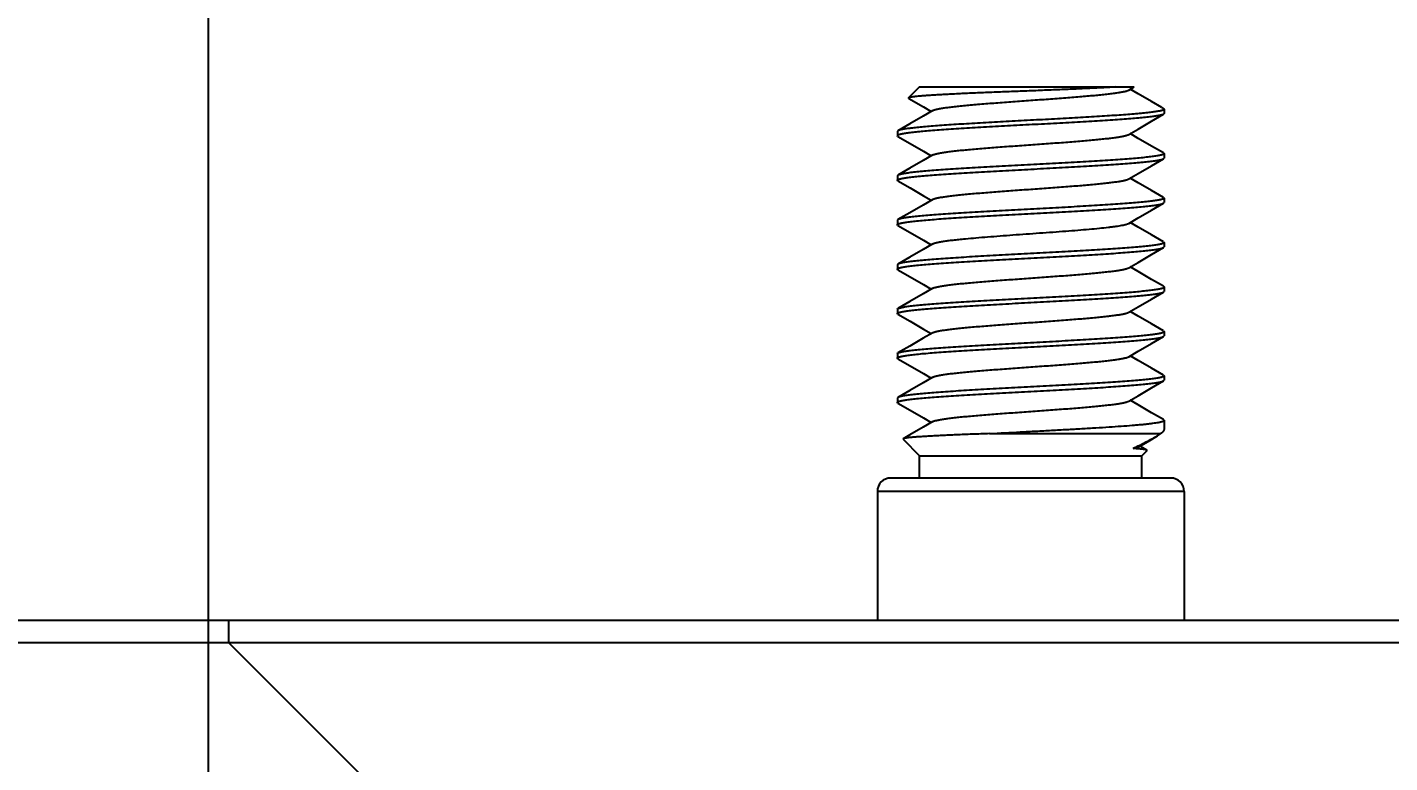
# Model space of a CAD drawing. Header units: millimetres. Extents: x 1409 to 26878, y 589 to 5187.
# Drawn here: x 2586.81 to 2617.46, y 1561.59 to 1578.14 of the extents above; entities that cross this region are included whole.
import ezdxf

# ---------------------------------------------------------------- set-up
doc = ezdxf.new("R2010")
doc.units = ezdxf.units.MM
doc.layers.add('02___PRT_ALL_AXES', color=7, linetype='Continuous')
doc.layers.add('细实线', color=7, linetype='Continuous', lineweight=18)
doc.styles.add('工程字', font='gbenor.shx', dxfattribs={"bigfont": 'gbcbig.shx'})
doc.dimstyles.new('ISO-200', dxfattribs={"dimtxt": 15, "dimasz": 5, "dimexe": 2, "dimexo": 1, "dimgap": 2, "dimtad": 1, "dimdsep": 46, "dimtxsty": '工程字', "dimcen": 2.5, "dimclrd": 3, "dimclre": 3, "dimclrt": 6, "dimadec": 0, "dimazin": 0, "dimtfac": 1, "dimtmove": 0, "dimatfit": 3, "dimfxl": 1, "dimarcsym": 0})

# ---------------------------------------------------------------- blocks, each defined once
blk = doc.blocks.new('*D135')
at = {"layer": 'Defpoints', "color": 0, "transparency": 16777216}
for p in [(3120.884, 1590.431), (2590.884, 1539.8), (3120.884, 1539.8)]:
    blk.add_point(p, dxfattribs=at)
at = {"layer": '细实线', "color": 3, "lineweight": -2, "transparency": 16777216}
for p, q in [((2590.884, 1540.8), (2590.884, 1592.431)), ((3120.884, 1540.8), (3120.884, 1592.431)), ((2595.884, 1590.431), (3115.884, 1590.431))]:
    blk.add_line(p, q, dxfattribs=at)
at = {"layer": '细实线', "color": 3, "transparency": 16777216}
for points in [[(2595.884, 1591.264), (2595.884, 1589.598), (2590.884, 1590.431)], [(3115.884, 1591.264), (3115.884, 1589.598), (3120.884, 1590.431)]]:
    blk.add_solid(points, dxfattribs=at)
at = {"layer": '细实线', "color": 6, "lineweight": 5, "transparency": 16777216, "insert": (2855.884, 1599.931), "char_height": 15, "attachment_point": 5, "style": '工程字'}
blk.add_mtext('530', dxfattribs=at)
blk = doc.blocks.new('*D136')
at = {"layer": 'Defpoints', "color": 0, "transparency": 16777216}
for p in [(3139.384, 1609.782), (2572.384, 1537.3), (3139.384, 1537.3)]:
    blk.add_point(p, dxfattribs=at)
at = {"layer": '细实线', "color": 3, "lineweight": -2, "transparency": 16777216}
for p, q in [((2572.384, 1538.3), (2572.384, 1611.782)), ((3139.384, 1538.3), (3139.384, 1611.782)), ((2577.384, 1609.782), (3134.384, 1609.782))]:
    blk.add_line(p, q, dxfattribs=at)
at = {"layer": '细实线', "color": 3, "transparency": 16777216}
for points in [[(2577.384, 1610.615), (2577.384, 1608.949), (2572.384, 1609.782)], [(3134.384, 1610.615), (3134.384, 1608.949), (3139.384, 1609.782)]]:
    blk.add_solid(points, dxfattribs=at)
at = {"layer": '细实线', "color": 6, "lineweight": 5, "transparency": 16777216, "insert": (2855.884, 1619.282), "char_height": 15, "attachment_point": 5, "style": '工程字'}
blk.add_mtext('567', dxfattribs=at)

msp = doc.modelspace()

# ---------------------------------------------------------------- linework, layer by layer
at = {"color": 7, "linetype": 'Continuous'}
for p, q in [((2606.8837, 1576.7998), (2606.6373, 1576.5534)), ((2606.8838, 1576.7998), (2611.7071, 1576.7998)), ((2611.5873, 1576.7302), (2611.7071, 1576.7998)), ((2611.8035, 1576.6438), (2611.6211, 1576.7498)), ((2612.336, 1576.3347), (2612.3837, 1576.2998)), ((2612.3837, 1576.1998), (2612.3711, 1576.1852)), ((2606.3963, 1575.8144), (2606.3837, 1575.7998)), ((2606.3837, 1575.7998), (2606.3837, 1575.6998)), ((2606.3963, 1575.6852), (2606.3837, 1575.6998)), ((2612.3711, 1575.3144), (2612.3837, 1575.2998)), ((2612.3711, 1575.1852), (2612.3837, 1575.1998)), ((2612.3837, 1575.2998), (2612.3837, 1575.1998)), ((2606.3963, 1574.8144), (2606.3837, 1574.7998)), ((2606.3837, 1574.7998), (2606.3837, 1574.6998)), ((2606.3963, 1574.6852), (2606.3837, 1574.6998)), ((2612.3711, 1574.3144), (2612.3837, 1574.2998)), ((2612.3711, 1574.1852), (2612.3837, 1574.1998)), ((2612.3837, 1574.2998), (2612.3837, 1574.1998)), ((2606.3963, 1573.8144), (2606.3837, 1573.7998)), ((2606.3837, 1573.7998), (2606.3837, 1573.6998)), ((2606.3963, 1573.6852), (2606.3837, 1573.6998)), ((2612.3711, 1573.3144), (2612.3837, 1573.2998)), ((2612.3837, 1573.2998), (2612.3837, 1573.1998)), ((2612.3711, 1573.1852), (2612.3837, 1573.1998)), ((2606.3963, 1572.8144), (2606.3837, 1572.7998)), ((2606.3837, 1572.7998), (2606.3837, 1572.6998)), ((2606.3963, 1572.6852), (2606.3837, 1572.6998)), ((2612.3711, 1572.3144), (2612.3837, 1572.2998)), ((2612.3711, 1572.1852), (2612.3837, 1572.1998)), ((2612.3837, 1572.2998), (2612.3837, 1572.1998)), ((2606.3837, 1571.7998), (2606.3963, 1571.8144)), ((2606.3837, 1571.7998), (2606.3837, 1571.6998)), ((2606.3963, 1571.6852), (2606.3837, 1571.6998)), ((2612.3711, 1571.3144), (2612.3837, 1571.2998)), ((2612.3711, 1571.1852), (2612.3837, 1571.1998)), ((2612.3837, 1571.2998), (2612.3837, 1571.1998)), ((2606.3837, 1570.7998), (2606.3963, 1570.8144)), ((2606.3837, 1570.7998), (2606.3837, 1570.6998)), ((2606.3963, 1570.6852), (2606.3837, 1570.6998)), ((2612.3711, 1570.3144), (2612.3837, 1570.2998)), ((2612.3711, 1570.1852), (2612.3837, 1570.1998)), ((2612.3837, 1570.2998), (2612.3837, 1570.1998)), ((2606.3963, 1569.8144), (2606.3837, 1569.7998)), ((2606.3837, 1569.7998), (2606.3837, 1569.6998)), ((2606.3963, 1569.6852), (2606.3837, 1569.6998)), ((2612.3837, 1569.2998), (2612.3711, 1569.3144)), ((2608.4566, 1568.9998), (2612.3094, 1568.9998)), ((2612.2313, 1568.9518), (2612.3094, 1568.9998)), ((2606.5139, 1568.8826), (2606.5105, 1568.873)), ((2606.5105, 1568.873), (2606.8837, 1568.4998)), ((2611.9041, 1568.6803), (2611.841, 1568.7169)), ((2611.9976, 1568.6261), (2611.9041, 1568.6803)), ((2606.8837, 1568.4998), (2611.8837, 1568.4998)), ((2612.0009, 1568.617), (2611.8837, 1568.4998)), ((2612.0009, 1568.617), (2611.9976, 1568.6261)), ((2612.5337, 1567.9998), (2606.2337, 1567.9998)), ((2612.8337, 1567.6998), (2605.9337, 1567.6998)), ((2555.8837, 1564.7998), (3155.8837, 1564.7998)), ((2591.3394, 1564.7998), (2591.3394, 1564.3004)), ((2572.6063, 1564.2894), (2591.3394, 1564.3004)), ((2591.3394, 1564.3004), (2609.6111, 1546.0288)), ((2591.3394, 1564.3004), (2899.6368, 1564.3004))]:
    msp.add_line(p, q, dxfattribs=at)
for points in [[(2612.336, 1576.3347), (2612.1035, 1576.4696), (2611.8035, 1576.6438)], [(2606.6409, 1576.5433), (2606.9689, 1576.3529), (2607.1462, 1576.2498)], [(2607.18, 1576.2695), (2606.9639, 1576.1438), (2606.6639, 1575.9696), (2606.3963, 1575.8144)], [(2611.5873, 1575.7302), (2611.7984, 1575.8529), (2612.0985, 1576.0271), (2612.3711, 1576.1852)], [(2612.3711, 1575.3144), (2612.1035, 1575.4696), (2611.8035, 1575.6438), (2611.6211, 1575.7498)], [(2606.3963, 1575.6852), (2606.6689, 1575.5271), (2606.9689, 1575.3529), (2607.1462, 1575.2498)], [(2607.18, 1575.2695), (2606.9639, 1575.1438), (2606.6639, 1574.9696), (2606.3963, 1574.8144)], [(2611.5873, 1574.7302), (2611.7984, 1574.8529), (2612.0985, 1575.0271), (2612.3711, 1575.1852)], [(2606.3963, 1574.6852), (2606.6689, 1574.5271), (2606.9689, 1574.3529), (2607.1462, 1574.2498)], [(2612.3711, 1574.3144), (2612.1035, 1574.4696), (2611.8035, 1574.6438), (2611.6211, 1574.7498)], [(2607.18, 1574.2695), (2606.9639, 1574.1438), (2606.6639, 1573.9696), (2606.3963, 1573.8144)], [(2611.5873, 1573.7302), (2611.7984, 1573.8529), (2612.0985, 1574.0271), (2612.3711, 1574.1852)], [(2606.3963, 1573.6852), (2606.6689, 1573.5271), (2606.9689, 1573.3529), (2607.1462, 1573.2498)], [(2612.3711, 1573.3144), (2612.1035, 1573.4696), (2611.8035, 1573.6438), (2611.6211, 1573.7498)], [(2607.18, 1573.2695), (2606.9639, 1573.1438), (2606.6639, 1572.9696), (2606.3963, 1572.8144)], [(2611.5873, 1572.7302), (2611.7984, 1572.8529), (2612.0985, 1573.0271), (2612.3711, 1573.1852)], [(2606.3963, 1572.6852), (2606.6689, 1572.5271), (2606.9689, 1572.3529), (2607.1462, 1572.2498)], [(2612.3711, 1572.3144), (2612.1035, 1572.4696), (2611.8035, 1572.6438), (2611.6211, 1572.7498)], [(2607.18, 1572.2695), (2606.9639, 1572.1438), (2606.6639, 1571.9696), (2606.3963, 1571.8144)], [(2611.5873, 1571.7302), (2611.7984, 1571.8529), (2612.0985, 1572.0271), (2612.3711, 1572.1852)], [(2612.3711, 1571.3144), (2612.1035, 1571.4696), (2611.8035, 1571.6438), (2611.6211, 1571.7498)], [(2606.3963, 1571.6852), (2606.6689, 1571.5271), (2606.9689, 1571.3529), (2607.1462, 1571.2498)], [(2607.18, 1571.2695), (2606.9639, 1571.1438), (2606.6639, 1570.9696), (2606.3963, 1570.8144)], [(2611.5873, 1570.7302), (2611.7984, 1570.8529), (2612.0985, 1571.0271), (2612.3711, 1571.1852)], [(2606.3963, 1570.6852), (2606.6689, 1570.5271), (2606.9689, 1570.3529), (2607.1462, 1570.2498)], [(2612.3711, 1570.3144), (2612.1035, 1570.4696), (2611.8035, 1570.6438), (2611.6211, 1570.7498)], [(2607.18, 1570.2695), (2606.9639, 1570.1438), (2606.6639, 1569.9696), (2606.3963, 1569.8144)], [(2611.5873, 1569.7302), (2611.7984, 1569.8529), (2612.0985, 1570.0271), (2612.3711, 1570.1852)], [(2606.3963, 1569.6852), (2606.6689, 1569.5271), (2606.9689, 1569.3529), (2607.1462, 1569.2498)], [(2612.3711, 1569.3144), (2612.1035, 1569.4696), (2611.8035, 1569.6438), (2611.6211, 1569.7498)], [(2607.18, 1569.2695), (2606.9639, 1569.1438), (2606.6639, 1568.9696), (2606.5139, 1568.8826)], [(2611.8148, 1568.7011), (2612.0217, 1568.8259), (2612.2313, 1568.9518)]]:
    msp.add_lwpolyline(points, dxfattribs=at)
for centre, start, end in [((2606.2337, 1567.6998), 90, 180), ((2612.5337, 1567.6998), 0, 90)]:
    msp.add_arc(centre, 0.3, start, end, dxfattribs=at)
for points, knots in [([(2611.2966, 1576.7998), (2611.2068, 1576.7939), (2611.0126, 1576.7825), (2610.7021, 1576.7669), (2610.3564, 1576.7512), (2609.9845, 1576.7356), (2609.5954, 1576.7201), (2609.1987, 1576.7047), (2608.8039, 1576.6894), (2608.4204, 1576.6741), (2608.0571, 1576.659), (2607.7707, 1576.6461), (2607.5578, 1576.6358), (2607.4124, 1576.6283), (2607.2777, 1576.6207), (2607.1544, 1576.6133), (2607.0431, 1576.6058), (2606.9446, 1576.5984), (2606.8592, 1576.5911), (2606.7964, 1576.5847), (2606.7532, 1576.5795), (2606.726, 1576.5758), (2606.7023, 1576.5721), (2606.6823, 1576.5685), (2606.6658, 1576.5649), (2606.653, 1576.5613), (2606.6446, 1576.5581), (2606.6397, 1576.5555), (2606.638, 1576.5541), (2606.6373, 1576.5534)], [0, 0, 0, 0, 0.0578456, 0.1250256, 0.1997528, 0.2801664, 0.3642568, 0.4499707, 0.5352552, 0.6181014, 0.696591, 0.7689442, 0.8023098, 0.8335522, 0.8625001, 0.8890049, 0.912921, 0.9341266, 0.9525195, 0.9680031, 0.9746329, 0.9805132, 0.985639, 0.9900058, 0.993612, 0.9964636, 0.998577, 0.9993695, 1, 1, 1, 1]), ([(2607.18, 1576.2695), (2607.1847, 1576.2722), (2607.1958, 1576.2775), (2607.215, 1576.2845), (2607.2386, 1576.2916), (2607.2665, 1576.2988), (2607.2988, 1576.3059), (2607.3502, 1576.3159), (2607.4247, 1576.3282), (2607.5261, 1576.3424), (2607.6426, 1576.3567), (2607.7734, 1576.3709), (2607.9173, 1576.3852), (2608.0733, 1576.3995), (2608.3013, 1576.4191), (2608.6061, 1576.4432), (2608.9884, 1576.4715), (2609.3837, 1576.4998), (2609.7789, 1576.5281), (2610.1612, 1576.5564), (2610.466, 1576.5805), (2610.6941, 1576.6001), (2610.85, 1576.6144), (2610.9939, 1576.6287), (2611.1247, 1576.643), (2611.2413, 1576.6572), (2611.3426, 1576.6714), (2611.4172, 1576.6837), (2611.4685, 1576.6937), (2611.5008, 1576.7009), (2611.5288, 1576.708), (2611.5523, 1576.7151), (2611.5715, 1576.7222), (2611.5826, 1576.7274), (2611.5873, 1576.7302)], [0, 0, 0, 0, 0.0036709, 0.0082707, 0.0138175, 0.0203148, 0.0277601, 0.0361469, 0.0556938, 0.0788121, 0.1053348, 0.1350513, 0.1677241, 0.2030963, 0.2408762, 0.3224325, 0.409751, 0.4999993, 0.5902478, 0.677567, 0.7591226, 0.7969029, 0.8322737, 0.8649488, 0.8946631, 0.9211873, 0.9443055, 0.963851, 0.9722398, 0.9796854, 0.9861811, 0.9917263, 0.9963264, 1, 1, 1, 1]), ([(2606.6373, 1576.5534), (2606.6369, 1576.553), (2606.6362, 1576.5522), (2606.6356, 1576.551), (2606.6353, 1576.5496), (2606.6356, 1576.5483), (2606.6363, 1576.547), (2606.638, 1576.5452), (2606.6397, 1576.5441), (2606.6409, 1576.5433)], [0, 0, 0, 0, 0.1262815, 0.2344275, 0.3325294, 0.4311979, 0.5408943, 0.6694205, 1, 1, 1, 1]), ([(2612.3429, 1576.1735), (2612.3343, 1576.1708), (2612.3148, 1576.1654), (2612.2823, 1576.1581), (2612.2436, 1576.1508), (2612.1987, 1576.1435), (2612.1477, 1576.1361), (2612.0679, 1576.1258), (2611.9539, 1576.1132), (2611.8006, 1576.0986), (2611.6264, 1576.0839), (2611.4328, 1576.0693), (2611.2215, 1576.0546), (2610.9943, 1576.0399), (2610.6655, 1576.0198), (2610.2303, 1575.9951), (2609.69, 1575.966), (2609.1392, 1575.9369), (2608.6821, 1575.9124), (2608.3254, 1575.8925), (2608.0701, 1575.8778), (2607.8262, 1575.8631), (2607.5957, 1575.8484), (2607.3807, 1575.8337), (2607.1829, 1575.819), (2607.0042, 1575.8043), (2606.868, 1575.7917), (2606.7696, 1575.7815), (2606.7042, 1575.7742), (2606.6446, 1575.7668), (2606.5909, 1575.7595), (2606.5432, 1575.7521), (2606.5017, 1575.7448), (2606.4664, 1575.7375), (2606.4409, 1575.7312), (2606.4238, 1575.726), (2606.4133, 1575.7223), (2606.4043, 1575.7186), (2606.397, 1575.715), (2606.3912, 1575.7113), (2606.387, 1575.7076), (2606.3843, 1575.7038), (2606.3837, 1575.7011), (2606.3837, 1575.6998)], [0, 0, 0, 0, 0.0045335, 0.0100933, 0.0166767, 0.0242768, 0.0328837, 0.0424806, 0.0645612, 0.0903443, 0.1196101, 0.1521126, 0.1875731, 0.2256875, 0.2661295, 0.3525839, 0.4439647, 0.5371282, 0.6288688, 0.6732149, 0.7160303, 0.7569491, 0.7956163, 0.8317023, 0.8648954, 0.8949131, 0.9215001, 0.9334347, 0.9444317, 0.9544682, 0.9635221, 0.9715765, 0.9786197, 0.984642, 0.9896368, 0.9917496, 0.9936083, 0.9952168, 0.9965812, 0.9977121, 0.9986288, 0.9993682, 1, 1, 1, 1]), ([(2612.3531, 1576.2771), (2612.3457, 1576.2743), (2612.3288, 1576.2691), (2612.3003, 1576.262), (2612.2657, 1576.2548), (2612.2252, 1576.2477), (2612.1788, 1576.2405), (2612.1056, 1576.2304), (2612.0003, 1576.2181), (2611.8579, 1576.2038), (2611.695, 1576.1895), (2611.5132, 1576.1752), (2611.3137, 1576.1609), (2611.0984, 1576.1465), (2610.7847, 1576.1268), (2610.367, 1576.1027), (2609.845, 1576.0743), (2609.3077, 1576.0458), (2608.773, 1576.0174), (2608.337, 1575.9933), (2608.0026, 1575.9738), (2607.7675, 1575.9594), (2607.5458, 1575.945), (2607.3392, 1575.9307), (2607.1494, 1575.9163), (2606.9781, 1575.902), (2606.8266, 1575.8878), (2606.6962, 1575.8735), (2606.6013, 1575.8612), (2606.5367, 1575.851), (2606.497, 1575.8439), (2606.4631, 1575.8368), (2606.4353, 1575.8297), (2606.416, 1575.8234), (2606.4037, 1575.8183), (2606.3986, 1575.8157), (2606.3963, 1575.8144)], [0, 0, 0, 0, 0.0039438, 0.0088666, 0.0147708, 0.0216503, 0.0294962, 0.0382978, 0.0586998, 0.0826952, 0.1100997, 0.1406861, 0.1742112, 0.2103966, 0.2489496, 0.3318703, 0.420255, 0.5112036, 0.6017303, 0.6888635, 0.7302563, 0.7697445, 0.8070005, 0.8417227, 0.8736239, 0.9024465, 0.9279558, 0.9499475, 0.9682515, 0.9759755, 0.9827318, 0.9885118, 0.99331, 0.9971307, 0.9986816, 1, 1, 1, 1]), ([(2612.3711, 1576.1852), (2612.3672, 1576.183), (2612.3579, 1576.1787), (2612.3483, 1576.1753), (2612.3429, 1576.1735)], [0, 0, 0, 0, 0.4393929, 1, 1, 1, 1]), ([(2612.3837, 1576.2998), (2612.3837, 1576.2989), (2612.3833, 1576.2968), (2612.3818, 1576.2939), (2612.3793, 1576.2911), (2612.3743, 1576.287), (2612.3655, 1576.282), (2612.3576, 1576.2788), (2612.3531, 1576.2771)], [0, 0, 0, 0, 0.0723232, 0.1522903, 0.2456286, 0.3559757, 0.635328, 1, 1, 1, 1]), ([(2607.18, 1575.2695), (2607.1847, 1575.2722), (2607.1958, 1575.2775), (2607.215, 1575.2845), (2607.2386, 1575.2916), (2607.2665, 1575.2988), (2607.2988, 1575.3059), (2607.3502, 1575.3159), (2607.4247, 1575.3282), (2607.5261, 1575.3424), (2607.6426, 1575.3567), (2607.7734, 1575.3709), (2607.9173, 1575.3852), (2608.0733, 1575.3995), (2608.3013, 1575.4191), (2608.6061, 1575.4432), (2608.9884, 1575.4715), (2609.3837, 1575.4998), (2609.7789, 1575.5281), (2610.1612, 1575.5564), (2610.466, 1575.5805), (2610.6941, 1575.6001), (2610.85, 1575.6144), (2610.9939, 1575.6287), (2611.1247, 1575.643), (2611.2413, 1575.6572), (2611.3426, 1575.6714), (2611.4172, 1575.6837), (2611.4685, 1575.6937), (2611.5008, 1575.7009), (2611.5288, 1575.708), (2611.5524, 1575.7151), (2611.5715, 1575.7222), (2611.5826, 1575.7274), (2611.5873, 1575.7302)], [0, 0, 0, 0, 0.0036735, 0.0082724, 0.0138164, 0.0203127, 0.0277605, 0.0361497, 0.0556927, 0.0788131, 0.1053361, 0.1350502, 0.1677266, 0.2030958, 0.2408778, 0.3224328, 0.4097518, 0.500001, 0.5902495, 0.6775677, 0.7591236, 0.7969048, 0.8322767, 0.8649491, 0.8946673, 0.9211876, 0.9443081, 0.9638537, 0.9722397, 0.979686, 0.9861848, 0.9917317, 0.9963296, 1, 1, 1, 1]), ([(2606.3837, 1574.6998), (2606.3837, 1574.7011), (2606.3844, 1574.7039), (2606.3872, 1574.7078), (2606.3916, 1574.7116), (2606.3977, 1574.7153), (2606.4054, 1574.7191), (2606.4147, 1574.7228), (2606.4258, 1574.7266), (2606.4438, 1574.7319), (2606.4705, 1574.7384), (2606.5075, 1574.7459), (2606.5511, 1574.7534), (2606.6011, 1574.7609), (2606.6574, 1574.7685), (2606.7199, 1574.776), (2606.7884, 1574.7836), (2606.8914, 1574.794), (2607.034, 1574.8069), (2607.2208, 1574.8219), (2607.4272, 1574.837), (2607.6514, 1574.852), (2607.8913, 1574.8671), (2608.1448, 1574.8822), (2608.4095, 1574.8973), (2608.7779, 1574.9176), (2609.2479, 1574.9426), (2609.8113, 1574.9724), (2610.2746, 1574.9976), (2610.6325, 1575.018), (2610.8854, 1575.0331), (2611.1248, 1575.0482), (2611.3483, 1575.0633), (2611.554, 1575.0783), (2611.7401, 1575.0933), (2611.9047, 1575.1083), (2612.0278, 1575.1212), (2612.1144, 1575.1317), (2612.1703, 1575.1393), (2612.2198, 1575.1468), (2612.2629, 1575.1543), (2612.2994, 1575.1618), (2612.3294, 1575.1692), (2612.3501, 1575.1757), (2612.3633, 1575.1811), (2612.3687, 1575.1838), (2612.3711, 1575.1852)], [0, 0, 0, 0, 0.0006449, 0.0014043, 0.0023515, 0.0035243, 0.0049424, 0.0066166, 0.0085528, 0.0107549, 0.0159634, 0.0222445, 0.0295907, 0.0379913, 0.0474333, 0.0578966, 0.0693572, 0.0817909, 0.1094728, 0.1406927, 0.1751754, 0.2126081, 0.2526559, 0.2949556, 0.3391259, 0.3847671, 0.4788009, 0.5736606, 0.6659195, 0.7100257, 0.7522464, 0.7922009, 0.8295271, 0.8638909, 0.8949807, 0.9225224, 0.9462679, 0.9566541, 0.9660172, 0.9743379, 0.9816032, 0.9878026, 0.9929291, 0.9969855, 0.9986201, 1, 1, 1, 1]), ([(2612.3837, 1575.2998), (2612.3837, 1575.2985), (2612.383, 1575.2957), (2612.3801, 1575.2918), (2612.3757, 1575.288), (2612.3697, 1575.2843), (2612.362, 1575.2805), (2612.3526, 1575.2768), (2612.3416, 1575.273), (2612.3236, 1575.2677), (2612.2969, 1575.2612), (2612.2598, 1575.2537), (2612.2162, 1575.2462), (2612.1662, 1575.2387), (2612.1099, 1575.2312), (2612.0474, 1575.2236), (2611.9789, 1575.2161), (2611.8759, 1575.2056), (2611.7333, 1575.1927), (2611.5465, 1575.1777), (2611.3401, 1575.1627), (2611.1159, 1575.1476), (2610.876, 1575.1325), (2610.6226, 1575.1175), (2610.3579, 1575.1024), (2609.9895, 1575.082), (2609.5195, 1575.057), (2608.956, 1575.0272), (2608.4927, 1575.002), (2608.1349, 1574.9816), (2607.8819, 1574.9665), (2607.6426, 1574.9514), (2607.419, 1574.9364), (2607.2133, 1574.9213), (2607.0273, 1574.9063), (2606.8626, 1574.8914), (2606.7396, 1574.8784), (2606.6529, 1574.8679), (2606.5971, 1574.8604), (2606.5476, 1574.8528), (2606.5045, 1574.8453), (2606.4679, 1574.8379), (2606.438, 1574.8304), (2606.4172, 1574.8239), (2606.4041, 1574.8185), (2606.3987, 1574.8158), (2606.3963, 1574.8144)], [0, 0, 0, 0, 0.0006449, 0.0014043, 0.0023515, 0.0035243, 0.0049424, 0.0066166, 0.0085528, 0.0107549, 0.0159634, 0.0222445, 0.0295907, 0.0379913, 0.0474334, 0.0578966, 0.0693572, 0.0817909, 0.1094728, 0.1406927, 0.1751755, 0.2126082, 0.2526559, 0.2949556, 0.339126, 0.3847672, 0.478801, 0.5736607, 0.6659196, 0.7100258, 0.7522465, 0.7922009, 0.8295272, 0.8638909, 0.8949808, 0.9225224, 0.946268, 0.9566541, 0.9660173, 0.9743379, 0.9816032, 0.9878026, 0.9929291, 0.9969855, 0.9986201, 1, 1, 1, 1]), ([(2607.18, 1574.2695), (2607.1847, 1574.2722), (2607.1958, 1574.2775), (2607.215, 1574.2845), (2607.2386, 1574.2916), (2607.2665, 1574.2988), (2607.2988, 1574.3059), (2607.3502, 1574.3159), (2607.4247, 1574.3282), (2607.5261, 1574.3424), (2607.6426, 1574.3567), (2607.7734, 1574.3709), (2607.9173, 1574.3852), (2608.0733, 1574.3995), (2608.3013, 1574.4191), (2608.6061, 1574.4432), (2608.9884, 1574.4715), (2609.3837, 1574.4998), (2609.7789, 1574.5281), (2610.1612, 1574.5564), (2610.466, 1574.5805), (2610.6941, 1574.6001), (2610.85, 1574.6144), (2610.9939, 1574.6287), (2611.1247, 1574.643), (2611.2413, 1574.6572), (2611.3426, 1574.6714), (2611.4172, 1574.6837), (2611.4685, 1574.6937), (2611.5008, 1574.7009), (2611.5288, 1574.708), (2611.5523, 1574.7151), (2611.5715, 1574.7222), (2611.5826, 1574.7274), (2611.5873, 1574.7302)], [0, 0, 0, 0, 0.0036709, 0.0082679, 0.0138139, 0.0203131, 0.0277604, 0.0361468, 0.0556906, 0.0788126, 0.1053321, 0.1350504, 0.1677237, 0.2030943, 0.2408766, 0.3224322, 0.4097503, 0.4999992, 0.5902487, 0.6775673, 0.7591223, 0.7969053, 0.832274, 0.86495, 0.8946654, 0.9211869, 0.9443091, 0.963851, 0.9722395, 0.979688, 0.9861856, 0.9917293, 0.9963271, 1, 1, 1, 1]), ([(2606.3837, 1573.6998), (2606.3837, 1573.7011), (2606.3844, 1573.7039), (2606.3872, 1573.7078), (2606.3916, 1573.7116), (2606.3977, 1573.7153), (2606.4054, 1573.7191), (2606.4147, 1573.7228), (2606.4258, 1573.7266), (2606.4438, 1573.7319), (2606.4705, 1573.7384), (2606.5075, 1573.7459), (2606.5511, 1573.7534), (2606.6011, 1573.7609), (2606.6574, 1573.7685), (2606.7199, 1573.776), (2606.7884, 1573.7836), (2606.8914, 1573.794), (2607.034, 1573.8069), (2607.2208, 1573.8219), (2607.4272, 1573.837), (2607.6514, 1573.852), (2607.8913, 1573.8671), (2608.1448, 1573.8822), (2608.4095, 1573.8973), (2608.7779, 1573.9176), (2609.2479, 1573.9426), (2609.8113, 1573.9724), (2610.2746, 1573.9976), (2610.6325, 1574.018), (2610.8854, 1574.0331), (2611.1248, 1574.0482), (2611.3483, 1574.0633), (2611.554, 1574.0783), (2611.7401, 1574.0933), (2611.9047, 1574.1083), (2612.0278, 1574.1212), (2612.1144, 1574.1317), (2612.1703, 1574.1393), (2612.2198, 1574.1468), (2612.2629, 1574.1543), (2612.2994, 1574.1618), (2612.3294, 1574.1692), (2612.3501, 1574.1757), (2612.3633, 1574.1811), (2612.3687, 1574.1838), (2612.3711, 1574.1852)], [0, 0, 0, 0, 0.0006449, 0.0014043, 0.0023515, 0.0035243, 0.0049424, 0.0066166, 0.0085528, 0.0107549, 0.0159634, 0.0222445, 0.0295907, 0.0379913, 0.0474333, 0.0578966, 0.0693572, 0.0817909, 0.1094728, 0.1406927, 0.1751754, 0.2126081, 0.2526559, 0.2949556, 0.3391259, 0.3847671, 0.4788009, 0.5736606, 0.6659195, 0.7100257, 0.7522464, 0.7922009, 0.8295271, 0.8638909, 0.8949807, 0.9225224, 0.9462679, 0.9566541, 0.9660172, 0.9743379, 0.9816032, 0.9878026, 0.9929291, 0.9969855, 0.9986201, 1, 1, 1, 1]), ([(2612.3837, 1574.2998), (2612.3837, 1574.2985), (2612.383, 1574.2957), (2612.3801, 1574.2918), (2612.3757, 1574.288), (2612.3697, 1574.2843), (2612.362, 1574.2805), (2612.3526, 1574.2768), (2612.3416, 1574.273), (2612.3236, 1574.2677), (2612.2969, 1574.2612), (2612.2598, 1574.2537), (2612.2162, 1574.2462), (2612.1662, 1574.2387), (2612.1099, 1574.2312), (2612.0474, 1574.2236), (2611.9789, 1574.2161), (2611.8759, 1574.2056), (2611.7333, 1574.1927), (2611.5465, 1574.1777), (2611.3401, 1574.1627), (2611.1159, 1574.1476), (2610.876, 1574.1325), (2610.6226, 1574.1175), (2610.3579, 1574.1024), (2609.9895, 1574.082), (2609.5195, 1574.057), (2608.956, 1574.0272), (2608.4927, 1574.002), (2608.1349, 1573.9816), (2607.8819, 1573.9665), (2607.6426, 1573.9514), (2607.419, 1573.9364), (2607.2133, 1573.9213), (2607.0273, 1573.9063), (2606.8626, 1573.8914), (2606.7396, 1573.8784), (2606.6529, 1573.8679), (2606.5971, 1573.8604), (2606.5476, 1573.8528), (2606.5045, 1573.8453), (2606.4679, 1573.8379), (2606.438, 1573.8304), (2606.4172, 1573.8239), (2606.4041, 1573.8185), (2606.3987, 1573.8158), (2606.3963, 1573.8144)], [0, 0, 0, 0, 0.0006449, 0.0014043, 0.0023515, 0.0035243, 0.0049424, 0.0066166, 0.0085528, 0.0107549, 0.0159634, 0.0222445, 0.0295907, 0.0379913, 0.0474334, 0.0578966, 0.0693572, 0.0817909, 0.1094728, 0.1406927, 0.1751755, 0.2126082, 0.2526559, 0.2949556, 0.339126, 0.3847672, 0.478801, 0.5736607, 0.6659196, 0.7100258, 0.7522465, 0.7922009, 0.8295272, 0.8638909, 0.8949808, 0.9225224, 0.946268, 0.9566541, 0.9660173, 0.9743379, 0.9816032, 0.9878026, 0.9929291, 0.9969855, 0.9986201, 1, 1, 1, 1]), ([(2607.18, 1573.2695), (2607.1847, 1573.2722), (2607.1958, 1573.2775), (2607.215, 1573.2845), (2607.2386, 1573.2916), (2607.2665, 1573.2988), (2607.2988, 1573.3059), (2607.3502, 1573.3159), (2607.4247, 1573.3282), (2607.5261, 1573.3424), (2607.6426, 1573.3567), (2607.7734, 1573.3709), (2607.9447, 1573.3879), (2608.1595, 1573.4072), (2608.4191, 1573.4285), (2608.6965, 1573.4499), (2608.9866, 1573.4713), (2609.2839, 1573.4927), (2609.583, 1573.5141), (2609.8785, 1573.5355), (2610.1649, 1573.5569), (2610.437, 1573.5782), (2610.6897, 1573.5995), (2610.9184, 1573.6208), (2611.0919, 1573.6391), (2611.2156, 1573.654), (2611.2961, 1573.6648), (2611.3678, 1573.6755), (2611.4304, 1573.6861), (2611.4835, 1573.6968), (2611.5218, 1573.706), (2611.5474, 1573.7136), (2611.563, 1573.719), (2611.5762, 1573.7243), (2611.5839, 1573.7282), (2611.5873, 1573.7302)], [0, 0, 0, 0, 0.0036721, 0.0082723, 0.0138184, 0.0203148, 0.0277601, 0.0361482, 0.0556946, 0.0788122, 0.1053361, 0.1350512, 0.1677252, 0.2217036, 0.2807644, 0.3438294, 0.4097512, 0.4773219, 0.5453082, 0.612465, 0.6775664, 0.7394219, 0.7969022, 0.8489654, 0.8946625, 0.9148672, 0.9331821, 0.9495317, 0.9638511, 0.9760797, 0.9861799, 0.9904287, 0.9941442, 0.997331, 1, 1, 1, 1]), ([(2612.3837, 1573.2998), (2612.3837, 1573.2985), (2612.383, 1573.2957), (2612.3801, 1573.2918), (2612.3757, 1573.288), (2612.3697, 1573.2843), (2612.362, 1573.2805), (2612.3526, 1573.2768), (2612.3416, 1573.273), (2612.3236, 1573.2677), (2612.2969, 1573.2612), (2612.2598, 1573.2537), (2612.2162, 1573.2462), (2612.1662, 1573.2387), (2612.1099, 1573.2312), (2612.0474, 1573.2236), (2611.9789, 1573.2161), (2611.8759, 1573.2056), (2611.7333, 1573.1927), (2611.5465, 1573.1777), (2611.3401, 1573.1627), (2611.1159, 1573.1476), (2610.876, 1573.1325), (2610.6226, 1573.1175), (2610.3579, 1573.1024), (2609.9895, 1573.082), (2609.5195, 1573.057), (2608.956, 1573.0272), (2608.4927, 1573.002), (2608.1349, 1572.9816), (2607.8819, 1572.9665), (2607.6426, 1572.9514), (2607.419, 1572.9364), (2607.2133, 1572.9213), (2607.0273, 1572.9063), (2606.8626, 1572.8914), (2606.7396, 1572.8784), (2606.6529, 1572.8679), (2606.5971, 1572.8604), (2606.5476, 1572.8528), (2606.5045, 1572.8453), (2606.4679, 1572.8379), (2606.438, 1572.8304), (2606.4172, 1572.8239), (2606.4041, 1572.8185), (2606.3987, 1572.8158), (2606.3963, 1572.8144)], [0, 0, 0, 0, 0.0006449, 0.0014043, 0.0023515, 0.0035243, 0.0049424, 0.0066166, 0.0085528, 0.0107549, 0.0159634, 0.0222445, 0.0295907, 0.0379913, 0.0474334, 0.0578966, 0.0693572, 0.0817909, 0.1094728, 0.1406927, 0.1751755, 0.2126082, 0.2526559, 0.2949556, 0.339126, 0.3847672, 0.478801, 0.5736607, 0.6659196, 0.7100258, 0.7522465, 0.7922009, 0.8295272, 0.8638909, 0.8949808, 0.9225224, 0.946268, 0.9566541, 0.9660173, 0.9743379, 0.9816032, 0.9878026, 0.9929291, 0.9969855, 0.9986201, 1, 1, 1, 1]), ([(2606.3837, 1572.6998), (2606.3837, 1572.7011), (2606.3844, 1572.7039), (2606.3872, 1572.7078), (2606.3916, 1572.7116), (2606.3977, 1572.7153), (2606.4054, 1572.7191), (2606.4147, 1572.7228), (2606.4258, 1572.7266), (2606.4438, 1572.7319), (2606.4705, 1572.7384), (2606.5075, 1572.7459), (2606.5511, 1572.7534), (2606.6011, 1572.7609), (2606.6574, 1572.7685), (2606.7199, 1572.776), (2606.7884, 1572.7836), (2606.8914, 1572.794), (2607.034, 1572.8069), (2607.2208, 1572.8219), (2607.4272, 1572.837), (2607.6514, 1572.852), (2607.8913, 1572.8671), (2608.1448, 1572.8822), (2608.4095, 1572.8973), (2608.7779, 1572.9176), (2609.2479, 1572.9426), (2609.8113, 1572.9724), (2610.2746, 1572.9976), (2610.6325, 1573.018), (2610.8854, 1573.0331), (2611.1248, 1573.0482), (2611.3483, 1573.0633), (2611.554, 1573.0783), (2611.7401, 1573.0933), (2611.9047, 1573.1083), (2612.0278, 1573.1212), (2612.1144, 1573.1317), (2612.1703, 1573.1393), (2612.2198, 1573.1468), (2612.2629, 1573.1543), (2612.2994, 1573.1618), (2612.3294, 1573.1692), (2612.3501, 1573.1757), (2612.3633, 1573.1811), (2612.3687, 1573.1838), (2612.3711, 1573.1852)], [0, 0, 0, 0, 0.0006449, 0.0014043, 0.0023515, 0.0035243, 0.0049424, 0.0066166, 0.0085528, 0.0107549, 0.0159634, 0.0222445, 0.0295907, 0.0379913, 0.0474333, 0.0578966, 0.0693572, 0.0817909, 0.1094728, 0.1406927, 0.1751754, 0.2126081, 0.2526559, 0.2949556, 0.3391259, 0.3847671, 0.4788009, 0.5736606, 0.6659195, 0.7100257, 0.7522464, 0.7922009, 0.8295271, 0.8638909, 0.8949807, 0.9225224, 0.9462679, 0.9566541, 0.9660172, 0.9743379, 0.9816032, 0.9878026, 0.9929291, 0.9969855, 0.9986201, 1, 1, 1, 1]), ([(2607.18, 1572.2695), (2607.1847, 1572.2722), (2607.1958, 1572.2775), (2607.215, 1572.2845), (2607.2386, 1572.2916), (2607.2665, 1572.2988), (2607.2988, 1572.3059), (2607.3502, 1572.3159), (2607.4247, 1572.3282), (2607.5261, 1572.3424), (2607.6426, 1572.3567), (2607.7734, 1572.3709), (2607.9173, 1572.3852), (2608.0733, 1572.3995), (2608.3013, 1572.4191), (2608.6061, 1572.4432), (2608.9884, 1572.4715), (2609.3837, 1572.4998), (2609.7789, 1572.5281), (2610.1612, 1572.5564), (2610.466, 1572.5805), (2610.6941, 1572.6001), (2610.85, 1572.6144), (2610.9939, 1572.6287), (2611.1247, 1572.643), (2611.2413, 1572.6572), (2611.3426, 1572.6714), (2611.4172, 1572.6837), (2611.4685, 1572.6937), (2611.5008, 1572.7009), (2611.5288, 1572.708), (2611.5524, 1572.7151), (2611.5715, 1572.7222), (2611.5826, 1572.7274), (2611.5873, 1572.7302)], [0, 0, 0, 0, 0.0036728, 0.0082705, 0.0138143, 0.020312, 0.0277606, 0.0361489, 0.0556908, 0.0788131, 0.1053343, 0.1350499, 0.1677258, 0.2030945, 0.2408776, 0.3224325, 0.4097511, 0.5000005, 0.5902495, 0.6775676, 0.7591231, 0.7969056, 0.8322761, 0.8649495, 0.8946678, 0.9211873, 0.9443094, 0.963853, 0.9722395, 0.9796869, 0.9861862, 0.991732, 0.996329, 1, 1, 1, 1]), ([(2606.3837, 1571.6998), (2606.3837, 1571.7011), (2606.3844, 1571.7039), (2606.3872, 1571.7078), (2606.3916, 1571.7116), (2606.3977, 1571.7153), (2606.4054, 1571.7191), (2606.4147, 1571.7228), (2606.4258, 1571.7266), (2606.4438, 1571.7319), (2606.4705, 1571.7384), (2606.5075, 1571.7459), (2606.5511, 1571.7534), (2606.6011, 1571.7609), (2606.6574, 1571.7685), (2606.7199, 1571.776), (2606.7884, 1571.7836), (2606.8914, 1571.794), (2607.034, 1571.8069), (2607.2208, 1571.8219), (2607.4272, 1571.837), (2607.6514, 1571.852), (2607.8913, 1571.8671), (2608.1448, 1571.8822), (2608.4095, 1571.8973), (2608.7779, 1571.9176), (2609.2479, 1571.9426), (2609.8113, 1571.9724), (2610.2746, 1571.9976), (2610.6325, 1572.018), (2610.8854, 1572.0331), (2611.1248, 1572.0482), (2611.3483, 1572.0633), (2611.554, 1572.0783), (2611.7401, 1572.0933), (2611.9047, 1572.1083), (2612.0278, 1572.1212), (2612.1144, 1572.1317), (2612.1703, 1572.1393), (2612.2198, 1572.1468), (2612.2629, 1572.1543), (2612.2994, 1572.1618), (2612.3294, 1572.1692), (2612.3501, 1572.1757), (2612.3633, 1572.1811), (2612.3687, 1572.1838), (2612.3711, 1572.1852)], [0, 0, 0, 0, 0.0006449, 0.0014043, 0.0023515, 0.0035243, 0.0049424, 0.0066166, 0.0085528, 0.0107549, 0.0159634, 0.0222445, 0.0295907, 0.0379913, 0.0474333, 0.0578966, 0.0693572, 0.0817909, 0.1094728, 0.1406927, 0.1751754, 0.2126081, 0.2526559, 0.2949556, 0.3391259, 0.3847671, 0.4788009, 0.5736606, 0.6659195, 0.7100257, 0.7522464, 0.7922009, 0.8295271, 0.8638909, 0.8949807, 0.9225224, 0.9462679, 0.9566541, 0.9660172, 0.9743379, 0.9816032, 0.9878026, 0.9929291, 0.9969855, 0.9986201, 1, 1, 1, 1]), ([(2606.3963, 1571.8144), (2606.3987, 1571.8158), (2606.4041, 1571.8185), (2606.4172, 1571.8239), (2606.438, 1571.8304), (2606.4679, 1571.8379), (2606.5045, 1571.8453), (2606.5476, 1571.8528), (2606.5971, 1571.8604), (2606.6529, 1571.8679), (2606.7396, 1571.8784), (2606.8626, 1571.8914), (2607.0273, 1571.9063), (2607.2133, 1571.9213), (2607.419, 1571.9364), (2607.6426, 1571.9514), (2607.8819, 1571.9665), (2608.1349, 1571.9816), (2608.4927, 1572.002), (2608.956, 1572.0272), (2609.5195, 1572.057), (2609.9895, 1572.082), (2610.3579, 1572.1024), (2610.6226, 1572.1175), (2610.876, 1572.1325), (2611.1159, 1572.1476), (2611.3401, 1572.1627), (2611.5465, 1572.1777), (2611.7333, 1572.1927), (2611.8759, 1572.2056), (2611.9789, 1572.2161), (2612.0474, 1572.2236), (2612.1099, 1572.2312), (2612.1662, 1572.2387), (2612.2162, 1572.2462), (2612.2598, 1572.2537), (2612.2969, 1572.2612), (2612.3236, 1572.2677), (2612.3416, 1572.273), (2612.3526, 1572.2768), (2612.362, 1572.2805), (2612.3697, 1572.2843), (2612.3757, 1572.288), (2612.3801, 1572.2918), (2612.383, 1572.2957), (2612.3837, 1572.2985), (2612.3837, 1572.2998)], [0, 0, 0, 0, 0.0013799, 0.0030145, 0.0070709, 0.0121974, 0.0183968, 0.0256621, 0.0339827, 0.0433459, 0.053732, 0.0774776, 0.1050192, 0.1361091, 0.1704728, 0.2077991, 0.2477535, 0.2899742, 0.3340804, 0.4263393, 0.521199, 0.6152328, 0.660874, 0.7050444, 0.7473441, 0.7873918, 0.8248245, 0.8593073, 0.8905272, 0.9182091, 0.9306428, 0.9421034, 0.9525666, 0.9620087, 0.9704093, 0.9777555, 0.9840366, 0.9892451, 0.9914472, 0.9933834, 0.9950576, 0.9964757, 0.9976485, 0.9985957, 0.9993551, 1, 1, 1, 1]), ([(2607.18, 1571.2695), (2607.1847, 1571.2722), (2607.1958, 1571.2775), (2607.215, 1571.2845), (2607.2386, 1571.2916), (2607.2665, 1571.2987), (2607.2988, 1571.3059), (2607.3502, 1571.3159), (2607.4247, 1571.3282), (2607.5261, 1571.3424), (2607.6426, 1571.3567), (2607.7734, 1571.3709), (2607.9173, 1571.3852), (2608.0733, 1571.3995), (2608.3013, 1571.4191), (2608.6061, 1571.4432), (2608.9884, 1571.4715), (2609.3837, 1571.4998), (2609.7789, 1571.5281), (2610.1612, 1571.5564), (2610.466, 1571.5805), (2610.6941, 1571.6001), (2610.85, 1571.6144), (2610.9939, 1571.6287), (2611.1247, 1571.643), (2611.2413, 1571.6572), (2611.3426, 1571.6714), (2611.4172, 1571.6837), (2611.4685, 1571.6937), (2611.5008, 1571.7009), (2611.5288, 1571.708), (2611.5523, 1571.7151), (2611.5715, 1571.7222), (2611.5826, 1571.7274), (2611.5873, 1571.7302)], [0, 0, 0, 0, 0.0036703, 0.0082687, 0.0138157, 0.0203142, 0.0277602, 0.0361462, 0.0556923, 0.0788123, 0.105333, 0.1350509, 0.1677232, 0.2030953, 0.2408762, 0.3224322, 0.4097505, 0.4999989, 0.590248, 0.6775671, 0.7591221, 0.7969038, 0.8322731, 0.8649495, 0.8946635, 0.9211868, 0.9443067, 0.9638499, 0.9722392, 0.9796869, 0.9861832, 0.9917275, 0.9963266, 1, 1, 1, 1]), ([(2606.3837, 1570.6998), (2606.3837, 1570.7011), (2606.3844, 1570.7039), (2606.3872, 1570.7078), (2606.3916, 1570.7116), (2606.3977, 1570.7153), (2606.4054, 1570.7191), (2606.4147, 1570.7228), (2606.4258, 1570.7266), (2606.4438, 1570.7319), (2606.4705, 1570.7384), (2606.5075, 1570.7459), (2606.5511, 1570.7534), (2606.6011, 1570.7609), (2606.6574, 1570.7685), (2606.7199, 1570.776), (2606.7884, 1570.7836), (2606.8914, 1570.794), (2607.034, 1570.8069), (2607.2208, 1570.8219), (2607.4272, 1570.837), (2607.6514, 1570.852), (2607.8913, 1570.8671), (2608.1448, 1570.8822), (2608.4095, 1570.8973), (2608.7779, 1570.9176), (2609.2479, 1570.9426), (2609.8113, 1570.9724), (2610.2746, 1570.9976), (2610.6325, 1571.018), (2610.8854, 1571.0331), (2611.1248, 1571.0482), (2611.3483, 1571.0633), (2611.554, 1571.0783), (2611.7401, 1571.0933), (2611.9047, 1571.1083), (2612.0278, 1571.1212), (2612.1144, 1571.1317), (2612.1703, 1571.1393), (2612.2198, 1571.1468), (2612.2629, 1571.1543), (2612.2994, 1571.1618), (2612.3294, 1571.1692), (2612.3501, 1571.1757), (2612.3633, 1571.1811), (2612.3687, 1571.1838), (2612.3711, 1571.1852)], [0, 0, 0, 0, 0.0006449, 0.0014043, 0.0023515, 0.0035243, 0.0049424, 0.0066166, 0.0085528, 0.0107549, 0.0159634, 0.0222445, 0.0295907, 0.0379913, 0.0474333, 0.0578966, 0.0693572, 0.0817909, 0.1094728, 0.1406927, 0.1751754, 0.2126081, 0.2526559, 0.2949556, 0.3391259, 0.3847671, 0.4788009, 0.5736606, 0.6659195, 0.7100257, 0.7522464, 0.7922009, 0.8295271, 0.8638909, 0.8949807, 0.9225224, 0.9462679, 0.9566541, 0.9660172, 0.9743379, 0.9816032, 0.9878026, 0.9929291, 0.9969855, 0.9986201, 1, 1, 1, 1]), ([(2606.3963, 1570.8144), (2606.3987, 1570.8158), (2606.4041, 1570.8185), (2606.4172, 1570.8239), (2606.438, 1570.8304), (2606.4679, 1570.8379), (2606.5045, 1570.8453), (2606.5476, 1570.8528), (2606.5971, 1570.8604), (2606.6529, 1570.8679), (2606.7396, 1570.8784), (2606.8626, 1570.8914), (2607.0273, 1570.9063), (2607.2133, 1570.9213), (2607.419, 1570.9364), (2607.6426, 1570.9514), (2607.8819, 1570.9665), (2608.1349, 1570.9816), (2608.4927, 1571.002), (2608.956, 1571.0272), (2609.5195, 1571.057), (2609.9895, 1571.082), (2610.3579, 1571.1024), (2610.6226, 1571.1175), (2610.876, 1571.1325), (2611.1159, 1571.1476), (2611.3401, 1571.1627), (2611.5465, 1571.1777), (2611.7333, 1571.1927), (2611.8759, 1571.2056), (2611.9789, 1571.2161), (2612.0474, 1571.2236), (2612.1099, 1571.2312), (2612.1662, 1571.2387), (2612.2162, 1571.2462), (2612.2598, 1571.2537), (2612.2969, 1571.2612), (2612.3236, 1571.2677), (2612.3416, 1571.273), (2612.3526, 1571.2768), (2612.362, 1571.2805), (2612.3697, 1571.2843), (2612.3757, 1571.288), (2612.3801, 1571.2918), (2612.383, 1571.2957), (2612.3837, 1571.2985), (2612.3837, 1571.2998)], [0, 0, 0, 0, 0.0013799, 0.0030145, 0.0070709, 0.0121974, 0.0183968, 0.0256621, 0.0339827, 0.0433459, 0.053732, 0.0774776, 0.1050192, 0.1361091, 0.1704728, 0.2077991, 0.2477535, 0.2899742, 0.3340804, 0.4263393, 0.521199, 0.6152328, 0.660874, 0.7050444, 0.7473441, 0.7873918, 0.8248245, 0.8593073, 0.8905272, 0.9182091, 0.9306428, 0.9421034, 0.9525666, 0.9620087, 0.9704093, 0.9777555, 0.9840366, 0.9892451, 0.9914472, 0.9933834, 0.9950576, 0.9964757, 0.9976485, 0.9985957, 0.9993551, 1, 1, 1, 1]), ([(2607.18, 1570.2695), (2607.1847, 1570.2722), (2607.1958, 1570.2775), (2607.215, 1570.2845), (2607.2386, 1570.2916), (2607.2665, 1570.2988), (2607.2988, 1570.3059), (2607.3502, 1570.3159), (2607.4247, 1570.3282), (2607.5261, 1570.3424), (2607.6426, 1570.3567), (2607.7734, 1570.3709), (2607.9173, 1570.3852), (2608.0733, 1570.3995), (2608.3013, 1570.4191), (2608.6061, 1570.4432), (2608.9884, 1570.4715), (2609.3837, 1570.4998), (2609.7789, 1570.5281), (2610.1612, 1570.5564), (2610.466, 1570.5805), (2610.6941, 1570.6001), (2610.85, 1570.6144), (2610.9939, 1570.6287), (2611.1247, 1570.643), (2611.2413, 1570.6572), (2611.3426, 1570.6714), (2611.4172, 1570.6837), (2611.4685, 1570.6937), (2611.5008, 1570.7009), (2611.5288, 1570.708), (2611.5523, 1570.7151), (2611.5715, 1570.7222), (2611.5826, 1570.7274), (2611.5873, 1570.7302)], [0, 0, 0, 0, 0.0036735, 0.0082731, 0.0138179, 0.0203138, 0.0277604, 0.0361496, 0.0556941, 0.0788129, 0.1053368, 0.1350508, 0.1677266, 0.2030967, 0.2408776, 0.3224329, 0.409752, 0.5000008, 0.5902491, 0.6775675, 0.7591237, 0.7969039, 0.8322762, 0.8649487, 0.8946658, 0.9211878, 0.9443067, 0.9638535, 0.9722398, 0.9796853, 0.9861831, 0.9917301, 0.9963295, 1, 1, 1, 1]), ([(2606.3837, 1569.6998), (2606.3837, 1569.7011), (2606.3844, 1569.7039), (2606.3872, 1569.7078), (2606.3916, 1569.7116), (2606.3977, 1569.7153), (2606.4054, 1569.7191), (2606.4147, 1569.7228), (2606.4258, 1569.7266), (2606.4438, 1569.7319), (2606.4705, 1569.7384), (2606.5075, 1569.7459), (2606.5511, 1569.7534), (2606.6011, 1569.7609), (2606.6574, 1569.7685), (2606.7199, 1569.776), (2606.7884, 1569.7836), (2606.8914, 1569.794), (2607.034, 1569.8069), (2607.2208, 1569.8219), (2607.4272, 1569.837), (2607.6514, 1569.852), (2607.8913, 1569.8671), (2608.1448, 1569.8822), (2608.4095, 1569.8973), (2608.7779, 1569.9176), (2609.2479, 1569.9426), (2609.8113, 1569.9724), (2610.2746, 1569.9976), (2610.6325, 1570.018), (2610.8854, 1570.0331), (2611.1248, 1570.0482), (2611.3483, 1570.0633), (2611.554, 1570.0783), (2611.7401, 1570.0933), (2611.9047, 1570.1083), (2612.0278, 1570.1212), (2612.1144, 1570.1317), (2612.1703, 1570.1393), (2612.2198, 1570.1468), (2612.2629, 1570.1543), (2612.2994, 1570.1618), (2612.3294, 1570.1692), (2612.3501, 1570.1757), (2612.3633, 1570.1811), (2612.3687, 1570.1838), (2612.3711, 1570.1852)], [0, 0, 0, 0, 0.0006449, 0.0014043, 0.0023515, 0.0035243, 0.0049424, 0.0066166, 0.0085528, 0.0107549, 0.0159634, 0.0222445, 0.0295907, 0.0379913, 0.0474333, 0.0578966, 0.0693572, 0.0817909, 0.1094728, 0.1406927, 0.1751754, 0.2126081, 0.2526559, 0.2949556, 0.3391259, 0.3847671, 0.4788009, 0.5736606, 0.6659195, 0.7100257, 0.7522464, 0.7922009, 0.8295271, 0.8638909, 0.8949807, 0.9225224, 0.9462679, 0.9566541, 0.9660172, 0.9743379, 0.9816032, 0.9878026, 0.9929291, 0.9969855, 0.9986201, 1, 1, 1, 1]), ([(2612.3837, 1570.2998), (2612.3837, 1570.2985), (2612.383, 1570.2957), (2612.3801, 1570.2918), (2612.3757, 1570.288), (2612.3697, 1570.2843), (2612.362, 1570.2805), (2612.3526, 1570.2768), (2612.3416, 1570.273), (2612.3236, 1570.2677), (2612.2969, 1570.2612), (2612.2598, 1570.2537), (2612.2162, 1570.2462), (2612.1662, 1570.2387), (2612.1099, 1570.2312), (2612.0474, 1570.2236), (2611.9789, 1570.2161), (2611.8759, 1570.2056), (2611.7333, 1570.1927), (2611.5465, 1570.1777), (2611.3401, 1570.1627), (2611.1159, 1570.1476), (2610.876, 1570.1325), (2610.6226, 1570.1175), (2610.3579, 1570.1024), (2609.9895, 1570.082), (2609.5195, 1570.057), (2608.956, 1570.0272), (2608.4927, 1570.002), (2608.1349, 1569.9816), (2607.8819, 1569.9665), (2607.6426, 1569.9514), (2607.419, 1569.9364), (2607.2133, 1569.9213), (2607.0273, 1569.9063), (2606.8626, 1569.8914), (2606.7396, 1569.8784), (2606.6529, 1569.8679), (2606.5971, 1569.8604), (2606.5476, 1569.8528), (2606.5045, 1569.8453), (2606.4679, 1569.8379), (2606.438, 1569.8304), (2606.4172, 1569.8239), (2606.4041, 1569.8185), (2606.3987, 1569.8158), (2606.3963, 1569.8144)], [0, 0, 0, 0, 0.0006449, 0.0014043, 0.0023515, 0.0035243, 0.0049424, 0.0066166, 0.0085528, 0.0107549, 0.0159634, 0.0222445, 0.0295907, 0.0379913, 0.0474334, 0.0578966, 0.0693572, 0.0817909, 0.1094728, 0.1406927, 0.1751755, 0.2126082, 0.2526559, 0.2949556, 0.339126, 0.3847672, 0.478801, 0.5736607, 0.6659196, 0.7100258, 0.7522465, 0.7922009, 0.8295272, 0.8638909, 0.8949808, 0.9225224, 0.946268, 0.9566541, 0.9660173, 0.9743379, 0.9816032, 0.9878026, 0.9929291, 0.9969855, 0.9986201, 1, 1, 1, 1]), ([(2607.18, 1569.2695), (2607.1847, 1569.2722), (2607.1958, 1569.2775), (2607.215, 1569.2845), (2607.2386, 1569.2916), (2607.2665, 1569.2988), (2607.2988, 1569.3059), (2607.3502, 1569.3159), (2607.4247, 1569.3282), (2607.5261, 1569.3424), (2607.6426, 1569.3567), (2607.7734, 1569.3709), (2607.9173, 1569.3852), (2608.0733, 1569.3995), (2608.3013, 1569.4191), (2608.6061, 1569.4432), (2608.9884, 1569.4715), (2609.3837, 1569.4998), (2609.7789, 1569.5281), (2610.1612, 1569.5564), (2610.466, 1569.5805), (2610.6941, 1569.6001), (2610.85, 1569.6144), (2610.9939, 1569.6287), (2611.1247, 1569.643), (2611.2413, 1569.6572), (2611.3426, 1569.6714), (2611.4172, 1569.6837), (2611.4685, 1569.6937), (2611.5008, 1569.7009), (2611.5288, 1569.708), (2611.5523, 1569.7151), (2611.5715, 1569.7222), (2611.5826, 1569.7274), (2611.5873, 1569.7302)], [0, 0, 0, 0, 0.0036716, 0.0082686, 0.0138133, 0.0203125, 0.0277605, 0.0361476, 0.0556901, 0.0788128, 0.1053325, 0.1350501, 0.1677244, 0.2030941, 0.240877, 0.3224322, 0.4097505, 0.4999997, 0.5902491, 0.6775675, 0.7591225, 0.7969057, 0.8322748, 0.8649499, 0.8946666, 0.9211869, 0.9443098, 0.9638517, 0.9722394, 0.9796878, 0.9861865, 0.9917306, 0.9963278, 1, 1, 1, 1]), ([(2608.4566, 1568.9998), (2608.6872, 1569.0127), (2609.0355, 1569.0314), (2609.5009, 1569.056), (2609.8508, 1569.0746), (2610.1942, 1569.0933), (2610.5264, 1569.1119), (2610.8428, 1569.1305), (2611.1389, 1569.149), (2611.4107, 1569.1676), (2611.6203, 1569.1835), (2611.7729, 1569.1963), (2611.8752, 1569.2057), (2611.9689, 1569.215), (2612.0537, 1569.2243), (2612.1291, 1569.2336), (2612.1951, 1569.2428), (2612.244, 1569.2509), (2612.2781, 1569.2574), (2612.3, 1569.262), (2612.3194, 1569.2667), (2612.3362, 1569.2713), (2612.3505, 1569.276), (2612.3622, 1569.2806), (2612.3714, 1569.2852), (2612.3774, 1569.2893), (2612.3807, 1569.2926), (2612.3824, 1569.295), (2612.3834, 1569.2974), (2612.3837, 1569.299), (2612.3837, 1569.2998)], [0, 0, 0, 0, 0.1754304, 0.2649901, 0.3541305, 0.4416378, 0.5262872, 0.606913, 0.6824008, 0.7517121, 0.8138939, 0.8420396, 0.8680906, 0.8919634, 0.9135753, 0.9328512, 0.9497356, 0.9641789, 0.9704713, 0.9761391, 0.981182, 0.9856014, 0.9894008, 0.9925883, 0.9951799, 0.9972092, 0.9980362, 0.9987582, 0.9994008, 1, 1, 1, 1]), ([(2608.4566, 1568.9998), (2608.3267, 1568.9952), (2608.0763, 1568.986), (2607.7702, 1568.9738), (2607.5415, 1568.9639), (2607.3844, 1568.9567), (2607.2381, 1568.9494), (2607.1035, 1568.9422), (2606.9811, 1568.9349), (2606.8718, 1568.9276), (2606.7762, 1568.9203), (2606.6947, 1568.9131), (2606.6359, 1568.9067), (2606.5964, 1568.9015), (2606.5724, 1568.8979), (2606.5522, 1568.8942), (2606.5359, 1568.8906), (2606.5248, 1568.8874), (2606.5179, 1568.8847), (2606.5152, 1568.8833), (2606.514, 1568.8826)], [0, 0, 0, 0, 0.2002692, 0.3858281, 0.4718167, 0.5526862, 0.6280102, 0.6973694, 0.7603873, 0.8167223, 0.8660545, 0.9081225, 0.9426835, 0.9570906, 0.9695612, 0.9800829, 0.9886493, 0.9952703, 0.9978659, 1, 1, 1, 1]), ([(2612.3837, 1569.1036), (2612.3837, 1569.0992), (2612.3829, 1569.0904), (2612.3793, 1569.0773), (2612.3733, 1569.0642), (2612.3618, 1569.046), (2612.3408, 1569.0235), (2612.3207, 1569.0078), (2612.3094, 1568.9998)], [0, 0, 0, 0, 0.0984319, 0.1999961, 0.3075207, 0.4233478, 0.68653, 1, 1, 1, 1]), ([(2611.6896, 1568.6661), (2611.7398, 1568.6902), (2611.8372, 1568.7379), (2611.9778, 1568.8097), (2612.1085, 1568.8802), (2612.1916, 1568.928), (2612.2313, 1568.9518)], [0, 0, 0, 0, 0.2727748, 0.5308506, 0.7734135, 1, 1, 1, 1]), ([(2611.6896, 1568.6661), (2611.7041, 1568.6687), (2611.7305, 1568.6739), (2611.7617, 1568.6813), (2611.7825, 1568.6875), (2611.7952, 1568.6918), (2611.8058, 1568.6962), (2611.812, 1568.6994), (2611.8148, 1568.7011)], [0, 0, 0, 0, 0.3390006, 0.6189909, 0.7365855, 0.8391824, 0.9268726, 1, 1, 1, 1]), ([(2611.8192, 1568.6553), (2611.8094, 1568.6562), (2611.7662, 1568.6602), (2611.723, 1568.6636), (2611.6896, 1568.6661)], [0, 0, 0, 0, 0.226631, 1, 1, 1, 1]), ([(2611.9976, 1568.6261), (2611.9964, 1568.6267), (2611.9937, 1568.6281), (2611.9868, 1568.6307), (2611.9756, 1568.6339), (2611.9592, 1568.6374), (2611.9387, 1568.641), (2611.9144, 1568.6446), (2611.8741, 1568.6497), (2611.8419, 1568.6531), (2611.8192, 1568.6553)], [0, 0, 0, 0, 0.0226347, 0.0503757, 0.1216784, 0.2144788, 0.3288619, 0.4647603, 0.6220475, 1, 1, 1, 1])]:
    msp.add_open_spline(points, degree=3, knots=knots, dxfattribs=at)
at = {"layer": '02___PRT_ALL_AXES', "color": 7, "linetype": 'Continuous'}
for p, q in [((2612.3837, 1576.2998), (2612.3837, 1576.1998)), ((2612.3837, 1569.2998), (2612.3837, 1569.1036)), ((2606.8837, 1567.9998), (2606.8837, 1568.4998)), ((2611.8837, 1567.9998), (2611.8837, 1568.4998)), ((2605.9337, 1567.6998), (2605.9337, 1564.7998)), ((2612.8337, 1567.6998), (2612.8337, 1564.7998))]:
    msp.add_line(p, q, dxfattribs=at)

# ---------------------------------------------------------------- dimensions: what is measured, and where the dimension line sits
at = {"layer": '细实线', "color": 3, "lineweight": 5}
for base, p1, p2, picture, middle in [((3139.3837, 1609.782), (2572.3837, 1537.2998), (3139.3837, 1537.2998), '*D136', (2855.8837, 1619.282)), ((3120.8837, 1590.431), (2590.8837, 1539.7998), (3120.8837, 1539.7998), '*D135', (2855.8837, 1599.931))]:
    dim = msp.add_linear_dim(base=base, p1=p1, p2=p2, dimstyle='ISO-200', dxfattribs=at)
    dim.commit()
    dim.dimension.update_dxf_attribs({"geometry": picture, "text_midpoint": middle})

doc.saveas('drawing.dxf')
